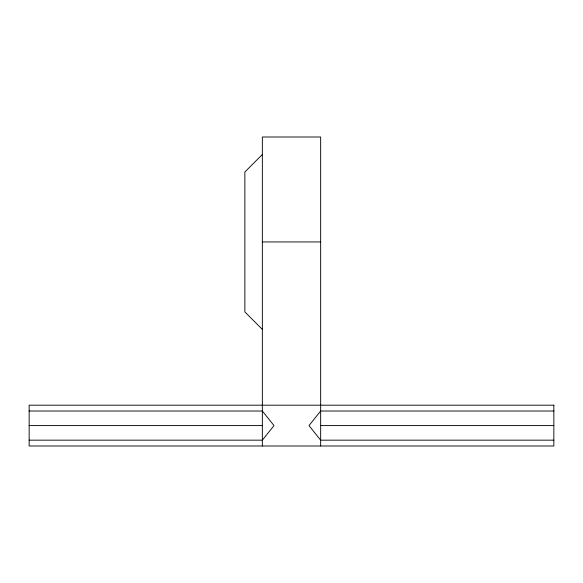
<?xml version="1.0" encoding="UTF-8"?>
<svg xmlns="http://www.w3.org/2000/svg" width="583" height="583" viewBox="0 0 583 583"><rect width="100%" height="100%" fill="white"/><g stroke="black" fill="none" stroke-linecap="round" stroke-linejoin="round"><path stroke-width="0.87" d="M262.35 154.495L244.86 171.985L244.86 311.905L262.35 329.395M262.35 241.945L320.65 241.945M29.15 411.015L262.35 411.015L274.01 425.59L262.35 440.165L29.15 440.165M553.85 411.015L320.65 411.015L308.99 425.59L320.65 440.165L553.85 440.165M29.15 425.59L262.35 425.59M320.65 425.59L553.85 425.59M320.65 445.995L320.65 137.005L262.35 137.005L262.35 445.995M553.85 405.185L29.15 405.185L29.15 445.995L553.85 445.995L553.85 405.185"/></g></svg>
